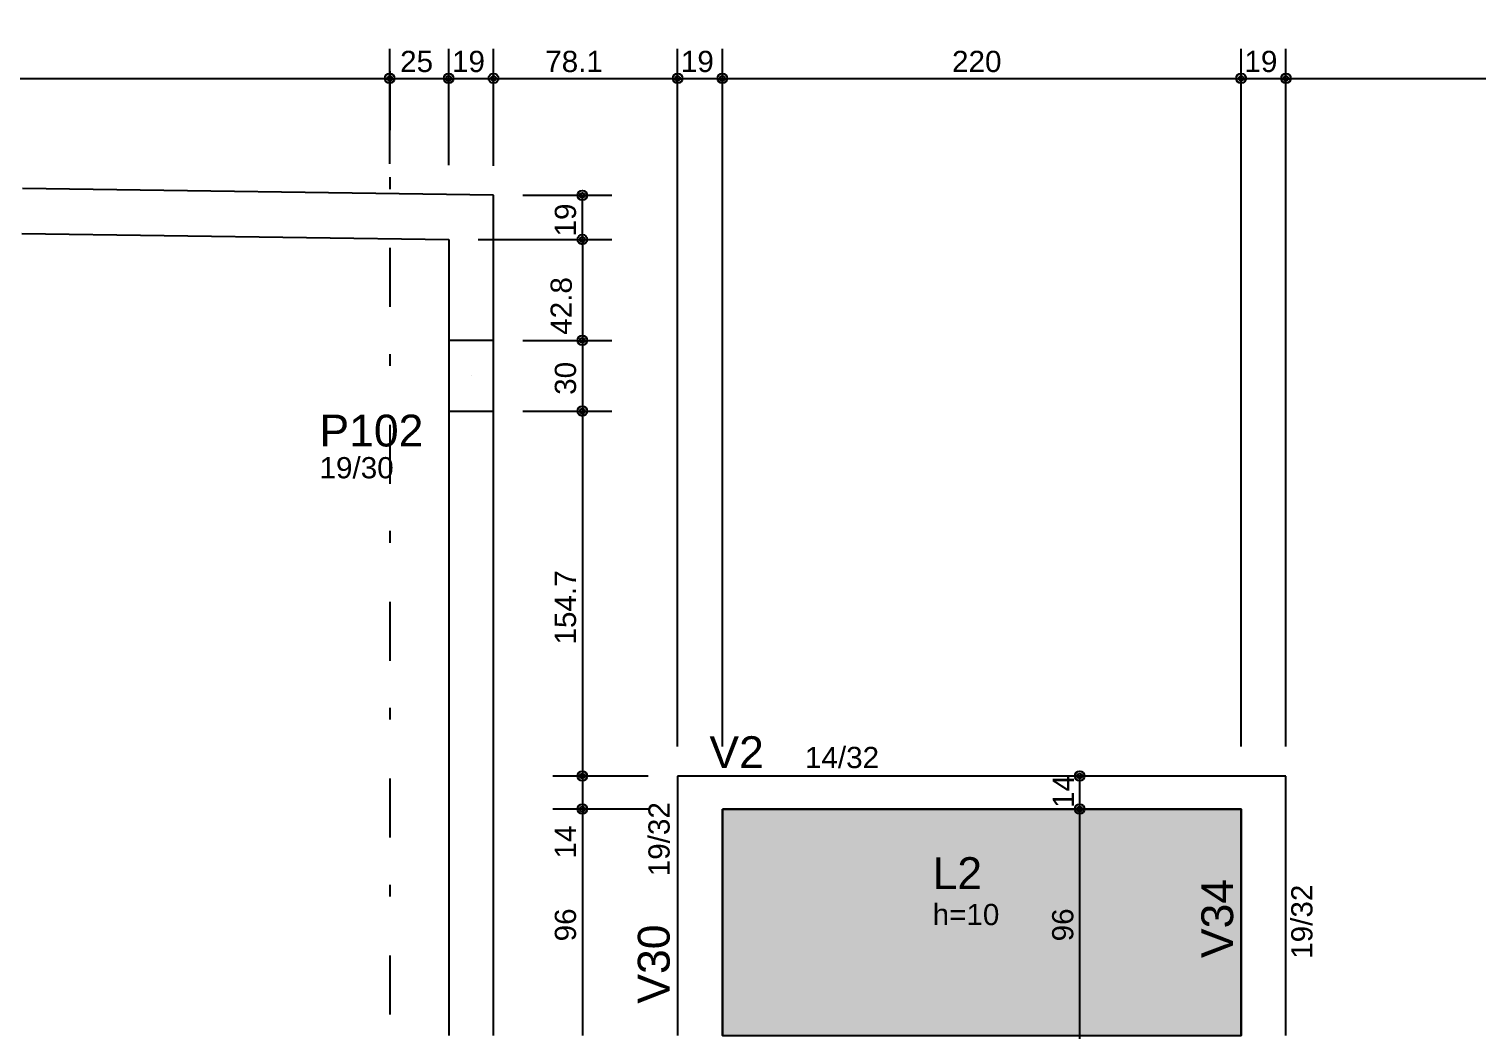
# Model space of a CAD drawing. Extents: x 0 to 119, y 0 to 84.
# Drawn here: x 27.88 to 40.16, y 67.17 to 75.66 of the extents above; entities that cross this region are included whole.
import ezdxf

# ---------------------------------------------------------------- set-up
doc = ezdxf.new("R2010")
doc.units = 0
doc.header["$MEASUREMENT"] = 0
doc.linetypes.add('ESTILO_TQS_0003', pattern=[1.5, 0.5, -0.4, 0.1, -0.5])
for name, color, linetype in [('1', 3, 'CONTINUOUS'), ('18', 6, 'CONTINUOUS'), ('25', 130, 'CONTINUOUS'), ('3', 7, 'CONTINUOUS'), ('32', 250, 'CONTINUOUS'), ('36', 7, 'CONTINUOUS'), ('37', 7, 'CONTINUOUS'), ('38', 7, 'CONTINUOUS'), ('62', 7, 'CONTINUOUS')]:
    doc.layers.add(name, color=color, linetype=linetype)
doc.styles.add('TQS_ARIAL', font='arial.ttf')

msp = doc.modelspace()

# ---------------------------------------------------------------- linework, layer by layer
at = {"layer": '1', "color": 3, "linetype": 'Continuous'}
msp.add_line((31.62555, 72.714661), (31.62555, 72.714661), dxfattribs=at)
at = {"layer": '18', "color": 6, "linetype": 'ESTILO_TQS_0003'}
msp.add_line((30.93555, 76.798161), (30.93555, 32.667344), dxfattribs=at)
at = {"layer": '25', "color": 130, "linetype": 'Continuous'}
msp.add_lwpolyline([(33.757161, 69.039899), (33.757161, 67.119899), (37.71555, 67.119899), (38.157161, 67.11988), (38.157161, 69.039899), (33.757161, 69.039899)], dxfattribs=at)
for points in [[(33.757161, 69.039899), (33.757161, 67.119899), (37.71555, 67.119899)], [(33.757161, 69.039899), (37.71555, 67.119899), (38.157161, 67.11988)], [(33.757161, 69.039899), (38.157161, 67.11988), (38.157161, 69.039899)], [(33.757161, 69.039899), (38.157161, 69.039899), (33.757161, 69.039899)]]:
    msp.add_solid(points, dxfattribs=at)
at = {"layer": '3', "color": 7, "linetype": 'Continuous'}
for points in [[(31.815554, 74.244877), (27.821668, 74.302035)], [(31.815554, 73.014661), (31.815554, 74.244877)], [(27.81623, 73.922074), (31.435554, 73.870276)], [(31.435554, 73.870276), (31.435554, 73.014661)], [(31.435554, 72.414661), (31.435554, 67.119899)], [(31.815554, 67.119899), (31.815554, 72.414661)], [(33.377161, 69.319899), (33.377161, 67.119899)], [(38.537161, 69.319899), (33.377161, 69.319899)], [(38.537161, 67.11988), (38.537161, 69.319899)], [(33.757161, 67.119899), (33.757161, 69.039899)], [(33.757161, 69.039899), (38.157161, 69.039899)], [(38.157161, 69.039899), (38.157161, 67.11988)]]:
    msp.add_lwpolyline(points, dxfattribs=at)
at = {"layer": '32', "color": 250, "linetype": 'Continuous'}
for p, q in [((30.93555, 74.510721), (30.93555, 75.486044)), ((31.435554, 74.500315), (31.435554, 75.486044)), ((31.815554, 74.494877), (31.815554, 75.486044)), ((31.815554, 74.494877), (31.815554, 75.486044)), ((33.377161, 69.569899), (33.377161, 75.486044)), ((33.377161, 69.569899), (33.377161, 75.486044)), ((33.757161, 69.569899), (33.757161, 75.486044)), ((33.757161, 69.569899), (33.757161, 75.486044)), ((38.157161, 69.569899), (38.157161, 75.486044)), ((38.157161, 69.569899), (38.157161, 75.486044)), ((38.537161, 69.569899), (38.537161, 75.486044)), ((38.537161, 69.569899), (38.537161, 75.486044)), ((18.695592, 75.236044), (30.93555, 75.236044)), ((30.93555, 75.236044), (31.435554, 75.236044)), ((30.93555, 75.236044), (30.93555, 75.236044)), ((31.435554, 75.236044), (31.815554, 75.236044)), ((31.435554, 75.236044), (31.435554, 75.236044)), ((31.815554, 75.236044), (33.377161, 75.236044)), ((33.377161, 75.236044), (33.757161, 75.236044)), ((33.757161, 75.236044), (38.157161, 75.236044)), ((38.157161, 75.236044), (38.537161, 75.236044)), ((38.537161, 75.236044), (46.345595, 75.236044)), ((30.93555, 74.260721), (30.93555, 74.260721)), ((31.435554, 74.250315), (31.435554, 74.250315)), ((31.815554, 74.244877), (31.815554, 74.244877)), ((31.815554, 74.244877), (31.815554, 74.244877)), ((31.815554, 74.244877), (31.815554, 74.244877)), ((32.065554, 74.244877), (32.819553, 74.244877)), ((32.569553, 73.870276), (32.569553, 74.244877)), ((31.435554, 73.870276), (31.435554, 73.870276)), ((31.435554, 73.870276), (31.435554, 73.870276)), ((31.685554, 73.870276), (32.819553, 73.870276)), ((31.685554, 73.870276), (32.819553, 73.870276)), ((32.569553, 73.870276), (32.569553, 73.014661)), ((31.815554, 73.014661), (31.815554, 73.014661)), ((31.815554, 73.014661), (31.815554, 73.014661)), ((32.065554, 73.014661), (32.819553, 73.014661)), ((32.065554, 73.014661), (32.819553, 73.014661)), ((32.569553, 73.014661), (32.569553, 72.414661)), ((31.815554, 72.414661), (31.815554, 72.414661)), ((31.815554, 72.414661), (31.815554, 72.414661)), ((32.065554, 72.414661), (32.819553, 72.414661)), ((32.065554, 72.414661), (32.819553, 72.414661)), ((32.569553, 72.414661), (32.569553, 69.319899)), ((33.127161, 69.319899), (32.319553, 69.319899)), ((33.127161, 69.319899), (32.319553, 69.319899)), ((32.569553, 69.319899), (32.569553, 69.039899)), ((33.377161, 69.319899), (33.377161, 69.319899)), ((33.377161, 69.319899), (33.377161, 69.319899)), ((33.377161, 69.319899), (33.377161, 69.319899)), ((33.377161, 69.319899), (33.377161, 69.319899)), ((33.757161, 69.319899), (33.757161, 69.319899)), ((33.757161, 69.319899), (33.757161, 69.319899)), ((37.907161, 69.319899), (36.537909, 69.319899)), ((36.787909, 69.039899), (36.787909, 69.319899)), ((38.157161, 69.319899), (38.157161, 69.319899)), ((38.157161, 69.319899), (38.157161, 69.319899)), ((38.157161, 69.319899), (38.157161, 69.319899)), ((38.537161, 69.319899), (38.537161, 69.319899)), ((38.537161, 69.319899), (38.537161, 69.319899)), ((33.127161, 69.039899), (32.319553, 69.039899)), ((33.127161, 69.039899), (32.319553, 69.039899)), ((32.569553, 69.039899), (32.569553, 67.119899)), ((33.377161, 69.039899), (33.377161, 69.039899)), ((33.377161, 69.039899), (33.377161, 69.039899)), ((37.907161, 69.039899), (36.537909, 69.039899)), ((37.907161, 69.039899), (36.537909, 69.039899)), ((36.787909, 67.11988), (36.787909, 69.039899)), ((38.157161, 69.039899), (38.157161, 69.039899)), ((38.157161, 69.039899), (38.157161, 69.039899)), ((36.787909, 66.48988), (36.787909, 67.369899))]:
    msp.add_line(p, q, dxfattribs=at)
for centre, radius in [((30.93555, 75.236044), 0.041625), ((30.93555, 75.236044), 0.041625), ((30.93555, 75.236044), 0.02075), ((30.93555, 75.236044), 0.02075), ((31.435554, 75.236044), 0.041625), ((31.435554, 75.236044), 0.041625), ((31.435554, 75.236044), 0.02075), ((31.435554, 75.236044), 0.02075), ((31.815554, 75.236044), 0.041625), ((31.815554, 75.236044), 0.041625), ((31.815554, 75.236044), 0.02075), ((31.815554, 75.236044), 0.02075), ((33.377161, 75.236044), 0.041625), ((33.377161, 75.236044), 0.041625), ((33.377161, 75.236044), 0.02075), ((33.377161, 75.236044), 0.02075), ((33.757161, 75.236044), 0.041625), ((33.757161, 75.236044), 0.041625), ((33.757161, 75.236044), 0.02075), ((33.757161, 75.236044), 0.02075), ((38.157161, 75.236044), 0.041625), ((38.157161, 75.236044), 0.041625), ((38.157161, 75.236044), 0.02075), ((38.157161, 75.236044), 0.02075), ((38.537161, 75.236044), 0.041625), ((38.537161, 75.236044), 0.041625), ((38.537161, 75.236044), 0.02075), ((38.537161, 75.236044), 0.02075), ((32.569553, 74.244877), 0.041625), ((32.569553, 74.244877), 0.02075), ((32.569553, 73.870276), 0.041625), ((32.569553, 73.870276), 0.041625), ((32.569553, 73.870276), 0.02075), ((32.569553, 73.870276), 0.02075), ((32.569553, 73.014661), 0.041625), ((32.569553, 73.014661), 0.041625), ((32.569553, 73.014661), 0.02075), ((32.569553, 73.014661), 0.02075), ((32.569553, 72.414661), 0.041625), ((32.569553, 72.414661), 0.041625), ((32.569553, 72.414661), 0.02075), ((32.569553, 72.414661), 0.02075), ((32.569553, 69.319899), 0.041625), ((32.569553, 69.319899), 0.041625), ((32.569553, 69.319899), 0.02075), ((32.569553, 69.319899), 0.02075), ((36.787909, 69.319899), 0.041625), ((36.787909, 69.319899), 0.02075), ((32.569553, 69.039899), 0.041625), ((32.569553, 69.039899), 0.041625), ((32.569553, 69.039899), 0.02075), ((32.569553, 69.039899), 0.02075), ((36.787909, 69.039899), 0.041625), ((36.787909, 69.039899), 0.041625), ((36.787909, 69.039899), 0.02075), ((36.787909, 69.039899), 0.02075)]:
    msp.add_circle(centre, radius, dxfattribs=at)
at = {"layer": '62', "linetype": 'Continuous'}
msp.add_lwpolyline([(31.43555, 72.414661), (31.81555, 72.414661), (31.81555, 73.014661), (31.43555, 73.014661), (31.43555, 72.414661)], dxfattribs=at)

# ---------------------------------------------------------------- texts
at = {"layer": '32', "color": 250, "linetype": 'Continuous', "style": 'TQS_ARIAL'}
for s, p in [('25', (31.023552, 75.290044)), ('19', (31.463554, 75.290044)), ('78.1', (32.254358, 75.290044)), ('19', (33.405161, 75.290044)), ('220', (35.705161, 75.290044)), ('19', (38.185161, 75.290044))]:
    msp.add_text(s, height=0.18, dxfattribs=at).set_placement(p)
for s, p in [('19', (32.515553, 73.895577)), ('42.8', (32.479863, 73.061787)), ('30', (32.515553, 72.552661)), ('154.7', (32.515553, 70.43528)), ('14', (36.739459, 69.049131)), ('14', (32.515553, 68.619899)), ('96', (32.515553, 67.917899)), ('96', (36.733909, 67.917889))]:
    msp.add_text(s, height=0.18, rotation=90, dxfattribs=at).set_placement(p)
at = {"layer": '36', "color": 7, "linetype": 'Continuous', "style": 'TQS_ARIAL'}
for s, height, p in [('P102', 0.27, (30.339889, 72.11475)), ('19/30', 0.18, (30.339889, 71.84475))]:
    msp.add_text(s, height=height, dxfattribs=at).set_placement(p)
at = {"layer": '37', "color": 7, "linetype": 'Continuous', "style": 'TQS_ARIAL'}
for s, height, p in [('V2', 0.27, (33.647161, 69.387399)), ('14/32', 0.18, (34.457161, 69.387399))]:
    msp.add_text(s, height=height, dxfattribs=at).set_placement(p)
for s, height, p in [('19/32', 0.18, (33.309661, 68.469899)), ('V34', 0.27, (38.089661, 67.776246)), ('19/32', 0.18, (38.762161, 67.769889)), ('V30', 0.27, (33.309661, 67.389899))]:
    msp.add_text(s, height=height, rotation=90, dxfattribs=at).set_placement(p)
at = {"layer": '38', "color": 7, "linetype": 'Continuous', "style": 'TQS_ARIAL'}
for s, height, p in [('L2', 0.27, (35.540252, 68.361806)), ('h=10', 0.18, (35.540252, 68.055806))]:
    msp.add_text(s, height=height, dxfattribs=at).set_placement(p)

doc.saveas('drawing.dxf')
